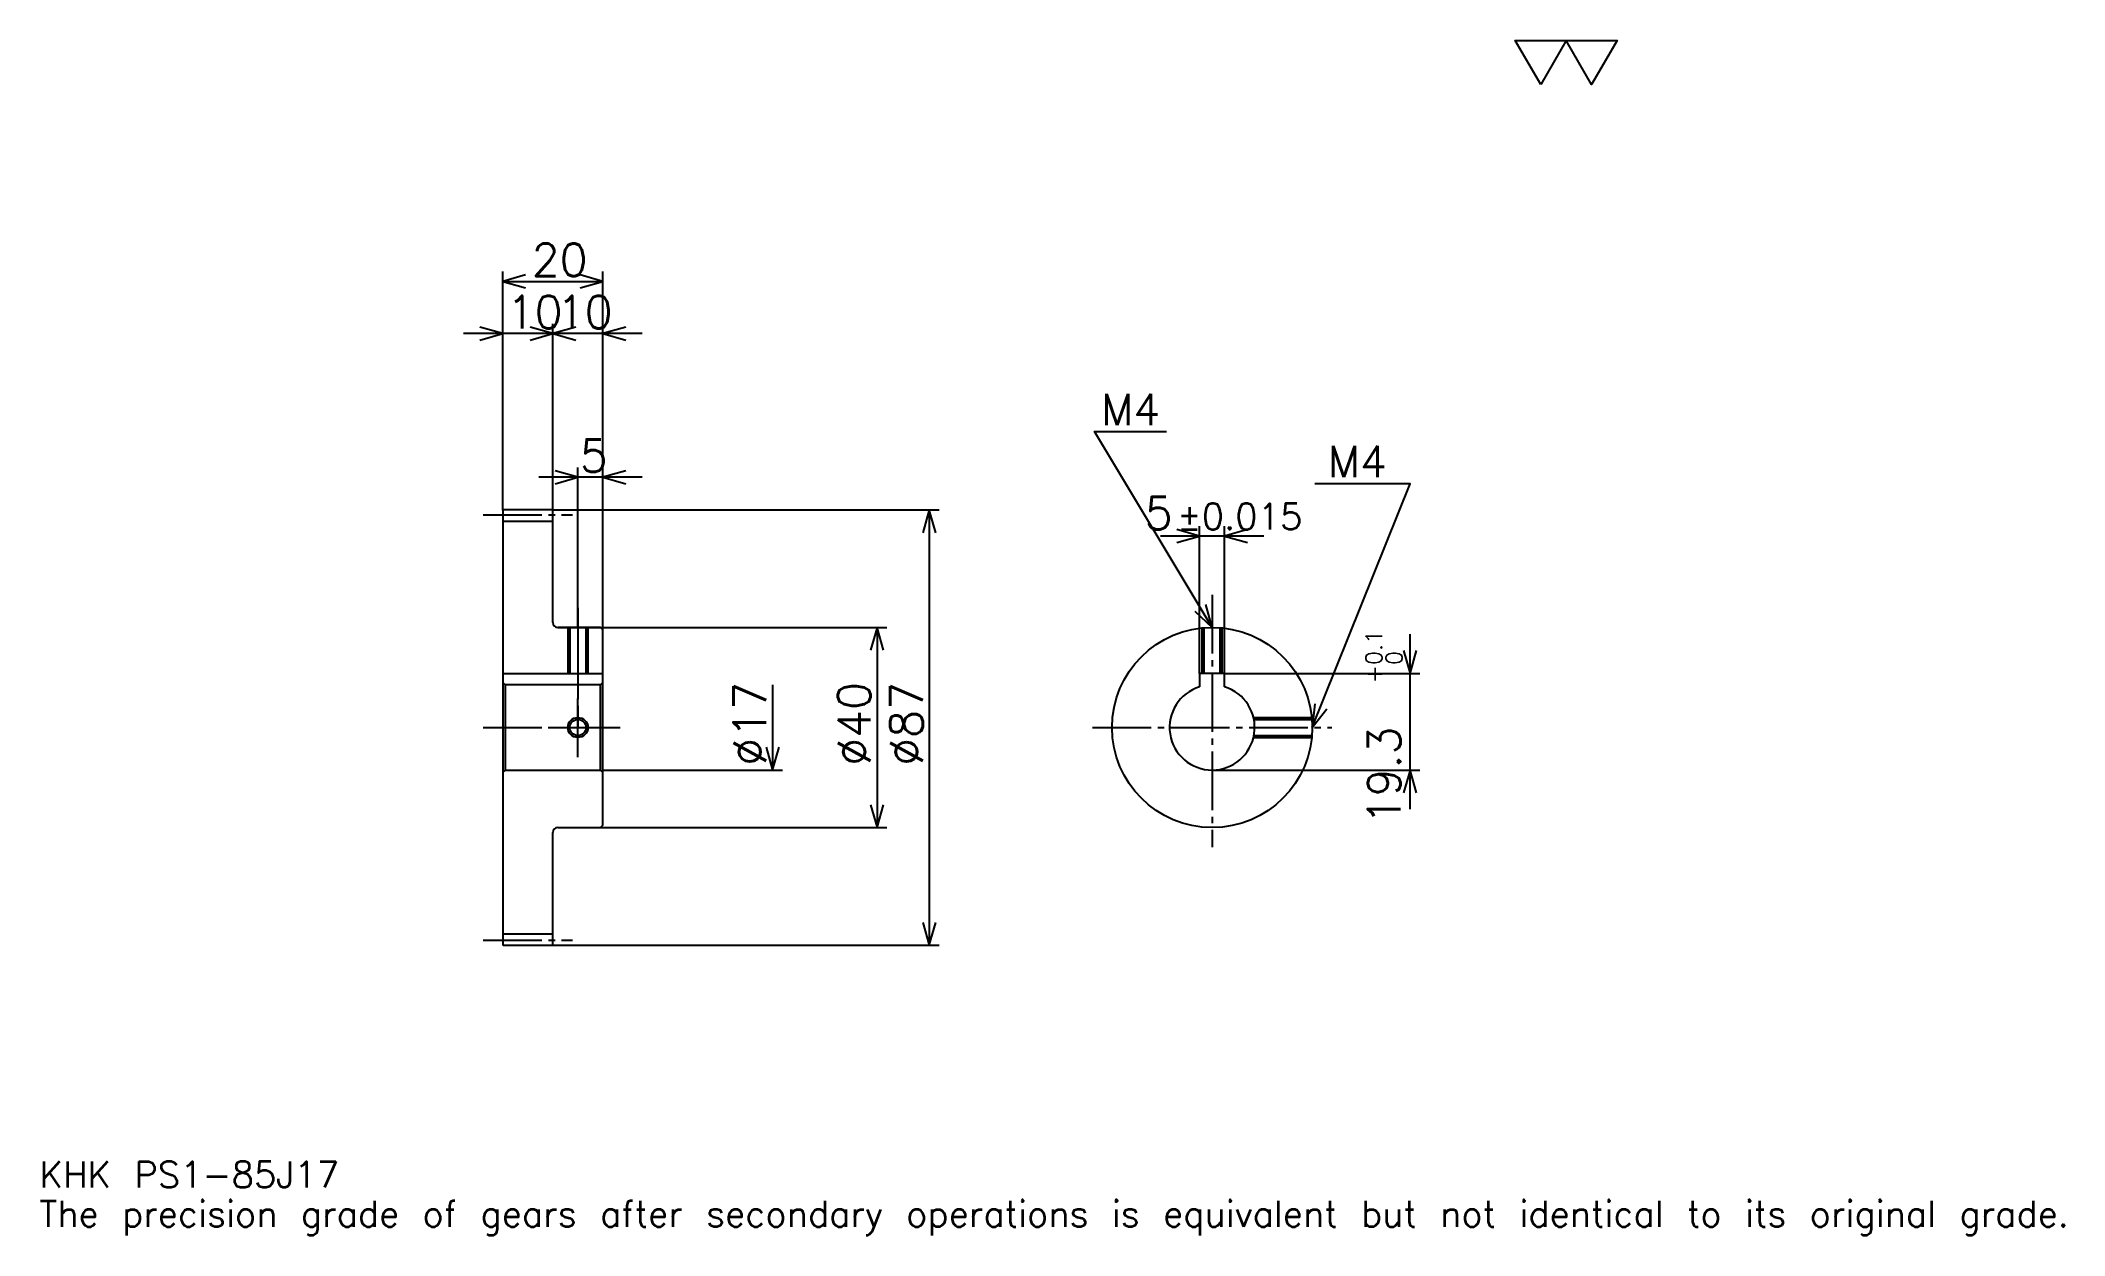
# Model space of a CAD drawing. Extents: x 13 to 418, y 5 to 244.
import ezdxf

# ---------------------------------------------------------------- set-up
doc = ezdxf.new("R2010")
doc.units = 0
doc.linetypes.add('DASHDOT', pattern=[15.652174, 11.73913, -1.304348, 1.304348, -1.304348])
doc.layers.get('0').update_dxf_attribs({"linetype": 'CONTINUOUS'})
doc.layers.add('DASHDOT', color=6, linetype='DASHDOT')
doc.styles.add('KANJI', font='TXT', dxfattribs={"bigfont": 'BIGFONT'})

msp = doc.modelspace()

# ---------------------------------------------------------------- linework, layer by layer
at = {"color": 5}
for p, q in [((105.652168, 149.804352), (105.652168, 197.41304)), ((105.652168, 195.456512), (125.652168, 195.456512)), ((125.652168, 149.804352), (125.652168, 197.41304)), ((115.652168, 149.804352), (115.652168, 186.978256)), ((123.478256, 185.021729), (97.82608, 185.021729)), ((133.478256, 185.021729), (107.82608, 185.021729)), ((120.652168, 149.804352), (120.652168, 158.282608)), ((133.478256, 156.32608), (112.82608, 156.32608)), ((105.652168, 149.704346), (105.652168, 149.804352)), ((115.55217, 149.804352), (125.652168, 149.804352)), ((115.652168, 149.704346), (115.652168, 149.804352)), ((120.652168, 126.304344), (120.652168, 149.804352)), ((120.652168, 126.304344), (120.652168, 149.804352)), ((125.652168, 149.804352), (192.82608, 149.804352)), ((125.652168, 125.804344), (125.652168, 149.804352)), ((190.869568, 149.804352), (190.869568, 62.804344)), ((244.891296, 117.104347), (244.891296, 146.521729)), ((249.891296, 117.104347), (249.891296, 146.521729)), ((257.717377, 144.565216), (237.065216, 144.565216)), ((116.652168, 126.304344), (125.652168, 126.304344)), ((125.652168, 126.304344), (182.391296, 126.304344)), ((180.434784, 126.304344), (180.434784, 86.304344)), ((286.956512, 89.978256), (286.956512, 124.930435)), ((159.565216, 114.804344), (159.565216, 97.804344)), ((249.891296, 117.104347), (288.913055, 117.104347)), ((125.652168, 97.804344), (161.521729, 97.804344)), ((247.391296, 97.804344), (288.913055, 97.804344)), ((116.652168, 86.304344), (125.652168, 86.304344)), ((125.652168, 86.304344), (182.391296, 86.304344)), ((115.55217, 62.804344), (125.652168, 62.804344)), ((125.652168, 62.804344), (192.82608, 62.804344))]:
    msp.add_line(p, q, dxfattribs=at)
at = {"color": 4}
for p, q in [((105.652168, 147.554352), (115.652168, 147.554352)), ((105.652168, 117.104347), (125.652168, 117.104347)), ((106.152168, 114.804344), (106.152168, 97.804344)), ((125.152168, 114.804344), (125.652168, 115.304344)), ((125.152168, 97.804344), (125.652168, 97.304344)), ((105.652168, 65.054344), (115.652168, 65.054344))]:
    msp.add_line(p, q, dxfattribs=at)
at = {"color": 7}
msp.add_lwpolyline([(313.043488, 234.782608), (307.956543, 243.600006), (328.304352, 243.600006), (323.217407, 234.782608), (318.130432, 243.600006), (313.043488, 234.782608)], dxfattribs=at)
at = {"color": 5}
for points in [[(110.217384, 196.760864), (105.652168, 195.456512), (110.217384, 194.152176)], [(121.086952, 194.152176), (125.652168, 195.456512), (121.086952, 196.760864)], [(101.086952, 183.717392), (105.652168, 185.021729), (101.086952, 186.32608)], [(111.086952, 183.717392), (115.652168, 185.021729), (111.086952, 186.32608)], [(120.217384, 186.32608), (115.652168, 185.021729), (120.217384, 183.717392)], [(130.217392, 186.32608), (125.652168, 185.021729), (130.217392, 183.717392)], [(247.391296, 126.304344), (223.91304, 165.434784), (238.260864, 165.434784)], [(116.086952, 155.021729), (120.652168, 156.32608), (116.086952, 157.630432)], [(130.217392, 157.630432), (125.652168, 156.32608), (130.217392, 155.021729)], [(267.391296, 106.304344), (286.956512, 155), (267.913055, 155)], [(192.173904, 145.239136), (190.869568, 149.804352), (189.565216, 145.239136)], [(240.32608, 143.260864), (244.891296, 144.565216), (240.32608, 145.869568)], [(254.456512, 145.869568), (249.891296, 144.565216), (254.456512, 143.260864)], [(243.924042, 129.547913), (247.391296, 126.304344), (246.16098, 130.890076)], [(181.73912, 121.739128), (180.434784, 126.304344), (179.130432, 121.739128)], [(285.652161, 121.669563), (286.956512, 117.104347), (288.260864, 121.669563)], [(267.882996, 111.026711), (267.391296, 106.304344), (270.303619, 110.054146)], [(158.260864, 102.36956), (159.565216, 97.804344), (160.869568, 102.36956)], [(288.260864, 93.239128), (286.956512, 97.804344), (285.652161, 93.239128)], [(179.130432, 90.86956), (180.434784, 86.304344), (181.73912, 90.86956)], [(189.565216, 67.36956), (190.869568, 62.804344), (192.173904, 67.36956)]]:
    msp.add_lwpolyline(points, dxfattribs=at)
at = {"color": 4}
for points in [[(115.652168, 127.304344), (115.652168, 149.704346), (115.55217, 149.804352), (105.752167, 149.804352), (105.652168, 149.704346), (105.652168, 97.304344)], [(116.652168, 86.304344), (125.152168, 86.304344), (125.652168, 86.804344), (125.652168, 125.804344), (125.152168, 126.304344), (116.652168, 126.304344)], [(118.652168, 126.304344), (118.652168, 117.104347)], [(119.032166, 126.304344), (119.032166, 117.104347)], [(122.272171, 126.304344), (122.272171, 117.104347)], [(122.652168, 126.304344), (122.652168, 117.104347)], [(245.391296, 117.104347), (245.391296, 126.204094)], [(245.771301, 117.104347), (245.771301, 126.238625)], [(249.011292, 117.104347), (249.011292, 126.238625)], [(249.391296, 117.104347), (249.391296, 126.204094)], [(105.652168, 97.304344), (106.152168, 97.804344), (125.152168, 97.804344), (125.152168, 114.804344), (106.152168, 114.804344), (105.652168, 115.304344)], [(249.891296, 114.428383), (249.891296, 117.104347), (244.891296, 117.104347), (244.891296, 114.428383)], [(255.652649, 108.304344), (267.291046, 108.304344)], [(255.735504, 107.924347), (267.325592, 107.924347)], [(255.652649, 104.304344), (267.291046, 104.304344)], [(255.735504, 104.684341), (267.325592, 104.684341)], [(105.652168, 97.304344), (105.652168, 62.904343), (105.752167, 62.804344), (115.55217, 62.804344), (115.652168, 62.904343), (115.652168, 85.304344)]]:
    msp.add_lwpolyline(points, dxfattribs=at)
for centre, radius in [((247.391296, 106.304344), 20), ((120.652168, 106.304344), 1.62)]:
    msp.add_circle(centre, radius, dxfattribs=at)
at = {"color": 7}
msp.add_circle((120.652168, 106.304344), 2, dxfattribs=at)
at = {"color": 4}
for centre, radius, start, end in [((116.652168, 127.304344), 1, 180, 270), ((247.391296, 106.304344), 8.5, 107.10463483, 72.89536517), ((116.652168, 85.304344), 1, 90, 180)]:
    msp.add_arc(centre, radius, start, end, dxfattribs=at)
at = {"layer": 'DASHDOT', "color": 7}
for p, q in [((101.739128, 148.804352), (119.565208, 148.804352)), ((247.391296, 132.82608), (247.391296, 82.391296)), ((120.652168, 126.304344), (120.652168, 106.304344)), ((101.739128, 106.304344), (129.565216, 106.304344)), ((223.478256, 106.304344), (271.304352, 106.304344)), ((101.739128, 63.804344), (119.565208, 63.804344))]:
    msp.add_line(p, q, dxfattribs=at)
for points in [[(120.652168, 130.217392), (120.652168, 113.191299)], [(120.652168, 100.391304), (120.652168, 112.217384)], [(114.73912, 106.304344), (126.565216, 106.304344)]]:
    msp.add_lwpolyline(points, dxfattribs=at)

# ---------------------------------------------------------------- texts
at = {"color": 7, "style": 'KANJI'}
for s, height, p in [('20', 6.521739, (111.41304, 196.5)), ('10', 6.521739, (106.41304, 186.065216)), ('10', 6.521739, (116.41304, 186.065216)), ('M4', 6.26087, (225.217377, 166.739136)), ('5', 6.521739, (121.0326, 157.369568)), ('M4', 6.26087, (270.521729, 156.304352)), ('5', 6.521739, (233.929138, 145.869568)), ('%%p0.015', 5.217391, (240.384857, 145.869568)), ('KHK PS1-85J17', 5.217391, (13.043478, 14.347826)), ('The precision grade of gears after secondary operations is equivalent but not identical to its original grade.', 5.217391, (13.043478, 6.521739))]:
    msp.add_text(s, height=height, dxfattribs=at).set_placement(p)
for s, height, p in [('0.1', 3.26087, (281.347839, 118.809372)), ('+', 3.26087, (281.347839, 115.157196)), ('0', 3.26087, (285.391296, 118.809372)), ('%%c17', 6.521739, (158.260864, 98.641296)), ('%%c40', 6.521739, (179.130432, 98.641296)), ('%%c87', 6.521739, (189.565216, 98.641296)), ('19.3', 6.521739, (285, 86.928528))]:
    msp.add_text(s, height=height, rotation=90, dxfattribs=at).set_placement(p)

doc.saveas('drawing.dxf')
